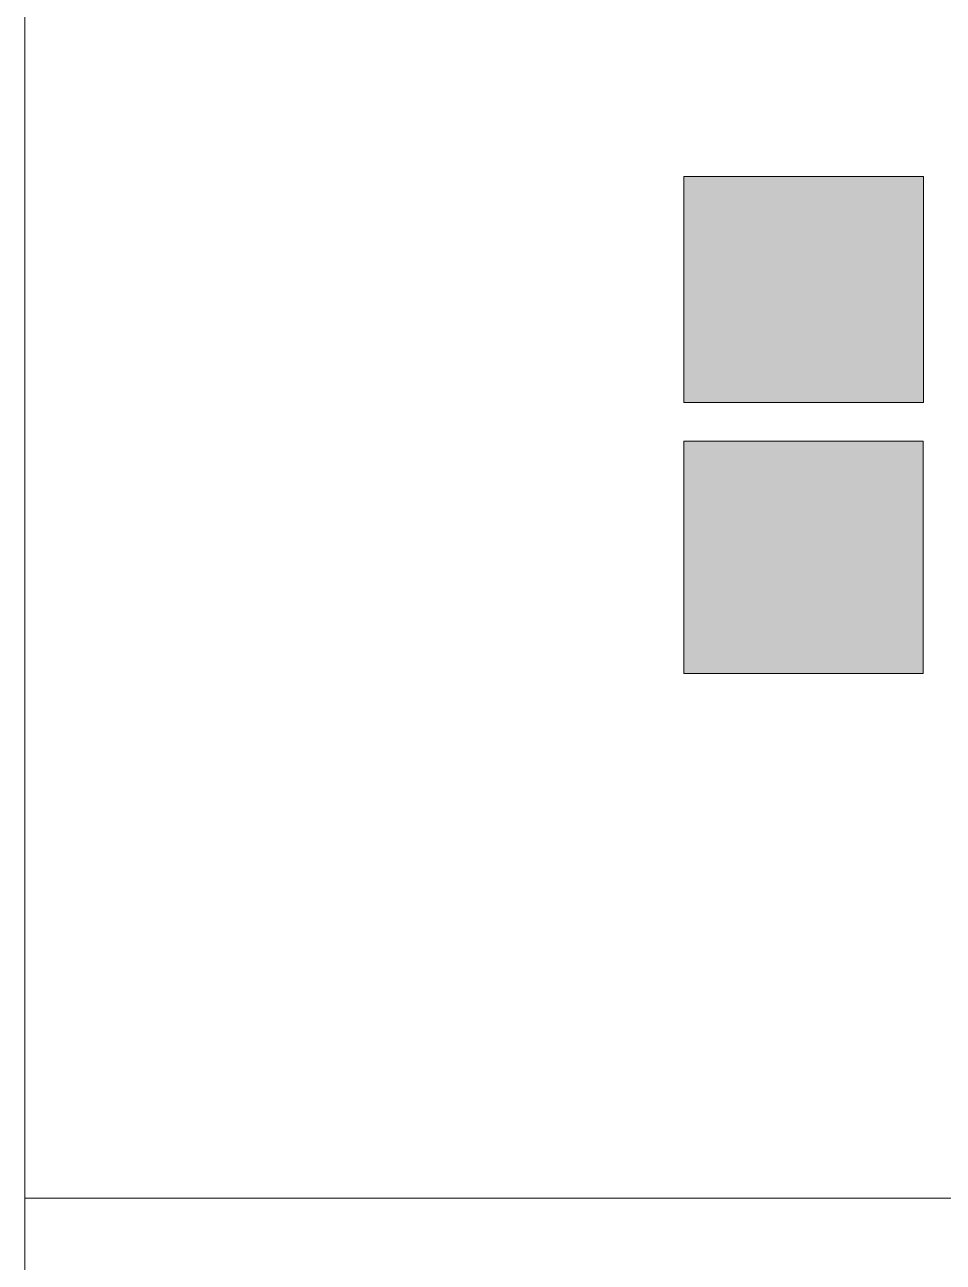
# Model space of a CAD drawing. Extents: x 990 to 1091, y 469 to 823.
# Drawn here: x 1069.74 to 1072.524, y 761.542 to 765.293 of the extents above; entities that cross this region are included whole.
import ezdxf

# ---------------------------------------------------------------- set-up
doc = ezdxf.new("R2010")
doc.units = 0
doc.header["$MEASUREMENT"] = 0
doc.layers.add('Dim', color=252, linetype='CONTINUOUS', lineweight=0)
doc.layers.add('UG-Khartosha', color=252, linetype='CONTINUOUS', lineweight=20)

# ---------------------------------------------------------------- blocks, each defined once
blk = doc.blocks.new('fghty')
at = {"layer": 'UG-Khartosha', "true_color": 0x921802}
blk.add_hatch(color=24, dxfattribs=at).paths.add_polyline_path([(-283.2356, -80.7979), (-283.2356, -81.5166), (-282.4734, -81.5166), (-282.4734, -80.7979)])
at = {"layer": 'UG-Khartosha', "true_color": 0xffffff}
blk.add_hatch(color=7, dxfattribs=at).paths.add_polyline_path([(-283.2356, -82.379), (-283.2356, -81.6393), (-282.4741, -81.6393), (-282.4741, -82.379)])
at = {"layer": 'UG-Khartosha', "color": 7, "lineweight": 20}
for points in [[(-283.2356, -80.7979), (-283.2356, -81.5166), (-282.4734, -81.5166), (-282.4734, -80.7979)], [(-283.2356, -82.379), (-283.2356, -81.6393), (-282.4741, -81.6393), (-282.4741, -82.379)]]:
    blk.add_lwpolyline(points, close=True, dxfattribs=at)

msp = doc.modelspace()

# ---------------------------------------------------------------- linework, layer by layer
at = {"layer": 'UG-Khartosha', "color": 14}
msp.add_line((1069.7396, 761.7363), (1085.2298, 761.7363), dxfattribs=at)
msp.add_lwpolyline([(1085.2298, 757.3695), (1085.2298, 775.8638), (1069.7396, 775.8638), (1069.7396, 757.3695)], dxfattribs=at)

# ---------------------------------------------------------------- block references
at = {"layer": 'Dim', "linetype": 'Continuous', "xscale": 0.952857142857144, "yscale": 0.952857142857144, "zscale": 0.952857142857144}
msp.add_blockref('fghty', (1341.6207, 841.8217), dxfattribs=at)

doc.saveas('drawing.dxf')
